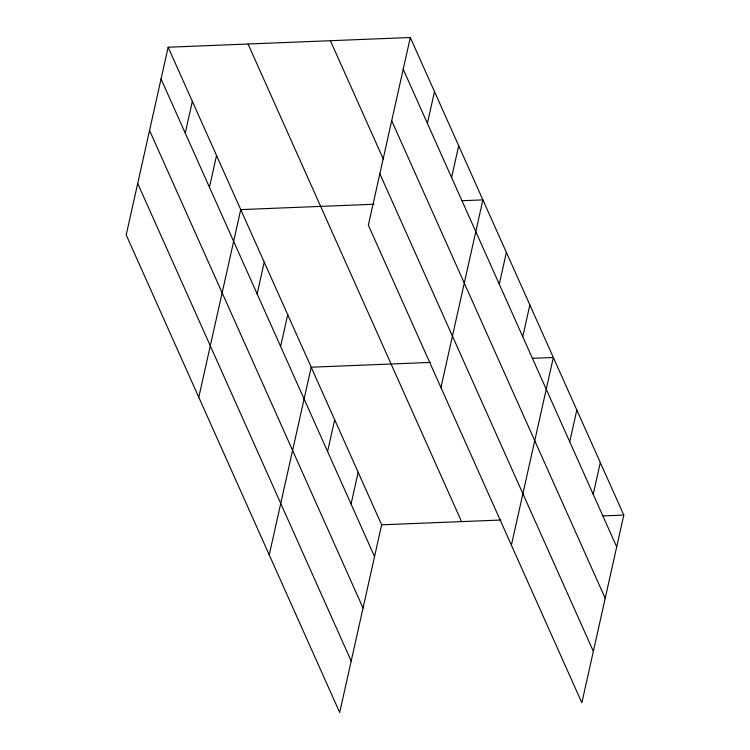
<?xml version="1.0" encoding="UTF-8"?>
<svg xmlns="http://www.w3.org/2000/svg" width="750" height="750" viewBox="0 0 750 750"><rect width="100%" height="100%" fill="white"/><g stroke="black" fill="none" stroke-linecap="round" stroke-linejoin="round"><path stroke-width="1.12" d="M168.15 47.222L126.197 234.909L339.694 712.5L381.647 524.822L168.15 47.222L410.306 37.5L623.803 515.091L581.85 702.778L368.353 225.178L410.306 37.5M185.25 133.116L192.347 101.353M209.447 187.238L216.544 155.484M198.787 397.294L240.741 209.606L373.988 204.253M257.128 293.897L264.225 262.144M280.613 346.434L287.709 314.681M269.241 554.897L311.194 367.209L430.528 362.419M327.581 451.509L334.678 419.747M427.397 123.384L434.494 91.631M351.066 504.037L358.163 472.284M451.594 177.516L458.691 145.753M440.934 387.562L482.888 199.884L462.047 200.719M499.275 284.175L506.372 252.413M522.759 336.713L529.856 304.95M511.397 545.166L553.341 357.488L532.5 358.322M569.728 441.778L576.825 410.025M593.212 494.316L600.319 462.553M381.647 524.822L500.981 520.022M602.953 515.925L623.803 515.091M403.2 69.262L616.697 546.853M391.697 120.712L605.203 598.303M330.394 40.706L383.531 159.581M379.847 173.728L593.353 651.319M248.063 44.016L461.559 521.606M161.053 78.984L374.55 556.575M149.55 130.444L363.047 608.034M137.7 183.45L351.197 661.05"/></g></svg>
